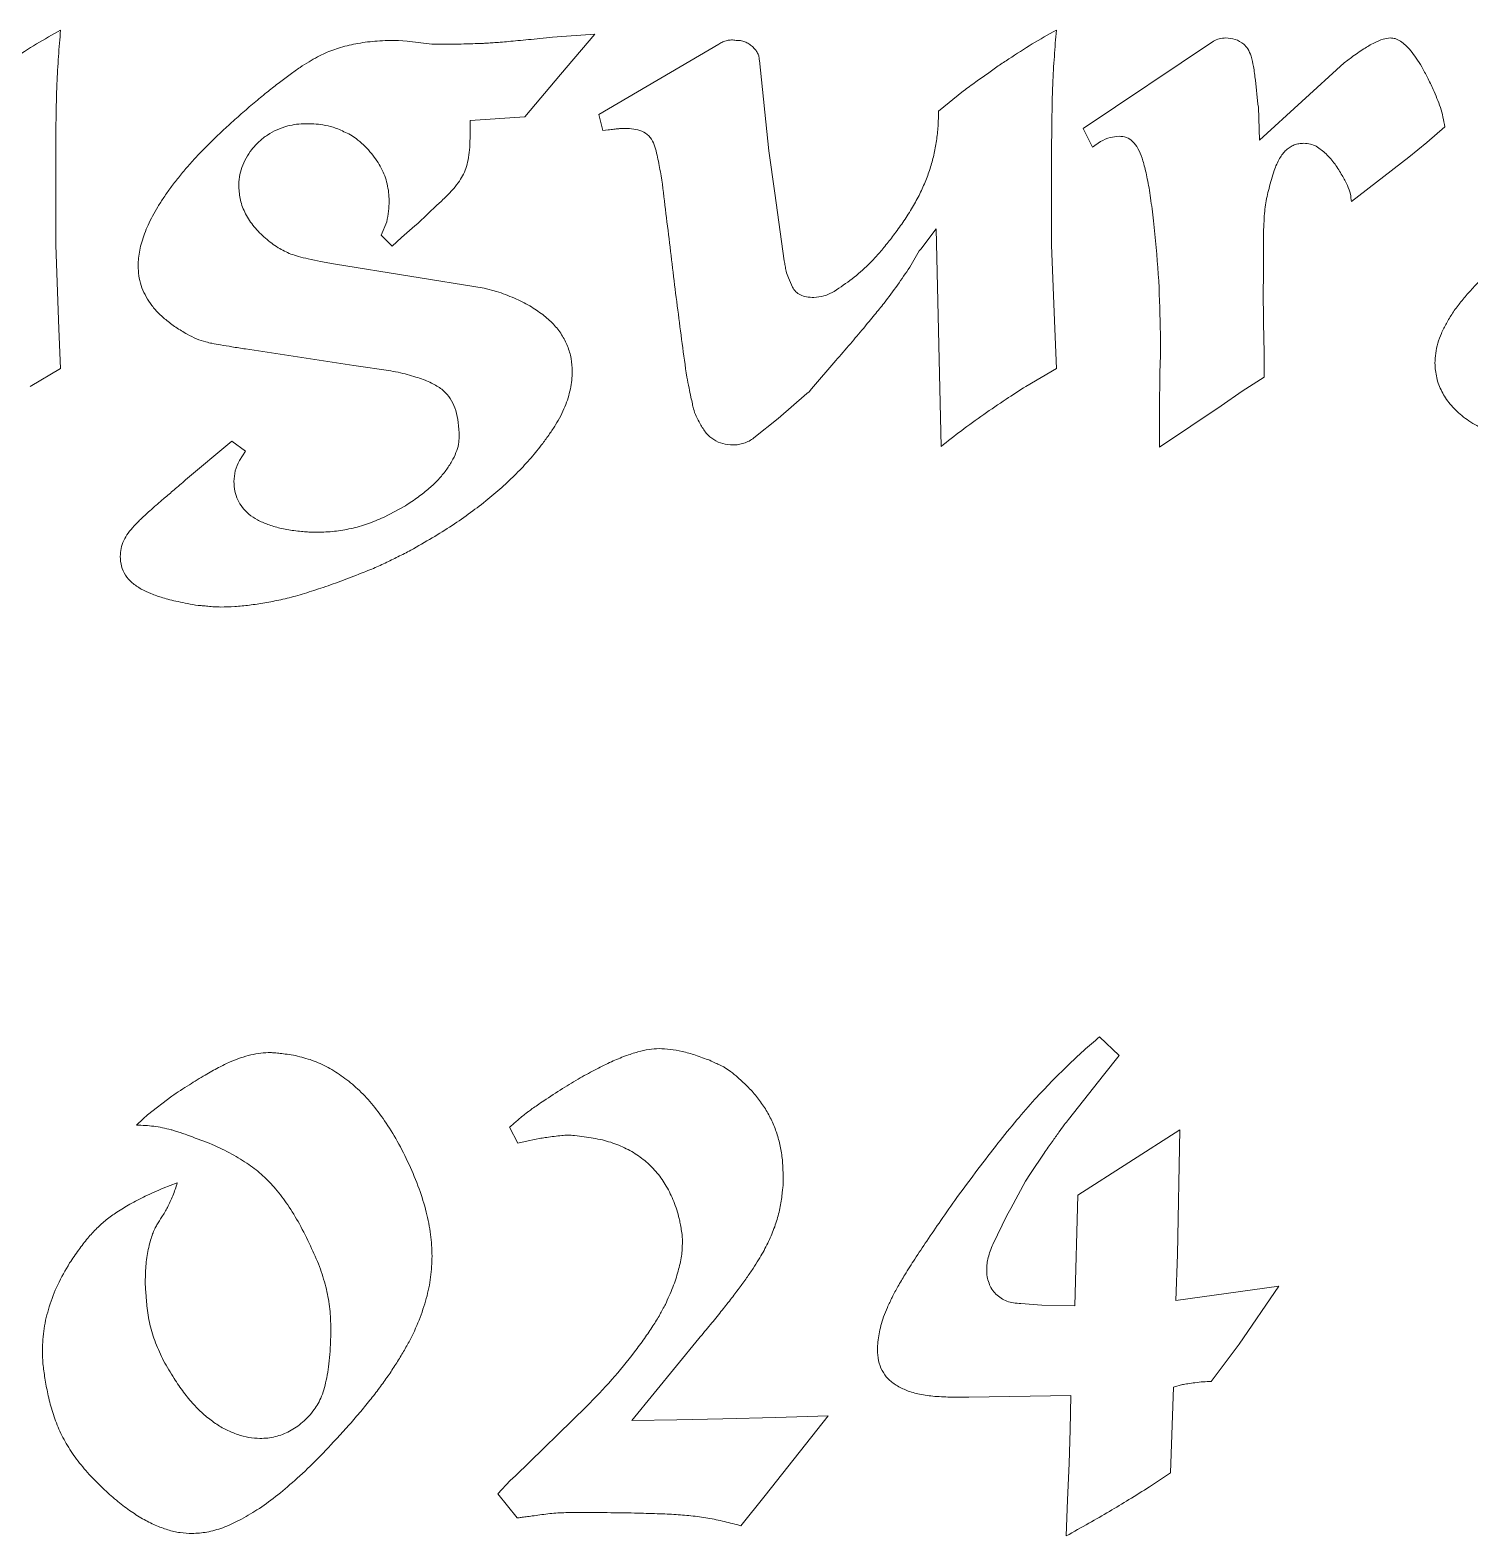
# Model space of a CAD drawing. Header units: millimetres. Extents: x -30 to 30, y -30 to 30.
# Drawn here: x 5.92 to 16.04, y -12.69 to -2.1 of the extents above; entities that cross this region are included whole.
import ezdxf

# ---------------------------------------------------------------- set-up
doc = ezdxf.new("R2010")
doc.units = ezdxf.units.MM

msp = doc.modelspace()

# ---------------------------------------------------------------- linework, layer by layer
at = {"color": 7, "linetype": 'Continuous', "lineweight": 15}
for p, q in [((8.509, -2.173), (8.569, -2.178)), ((8.569, -2.178), (8.744, -2.2)), ((8.744, -2.2), (8.827, -2.2)), ((9.593, -2.151), (9.89, -2.129)), ((9.89, -2.129), (9.649, -2.414)), ((9.918, -2.694), (10.762, -2.2)), ((13.325, -2.792), (14.24, -2.178)), ((11.047, -2.315), (11.113, -2.951)), ((15.161, -2.332), (15.211, -2.293)), ((9.649, -2.414), (9.397, -2.71)), ((14.564, -2.874), (15.161, -2.332)), ((12.308, -2.671), (12.483, -2.529)), ((14.536, -2.452), (14.553, -2.622)), ((14.553, -2.622), (14.558, -2.644)), ((14.558, -2.644), (14.564, -2.874)), ((9.397, -2.71), (9.013, -2.737)), ((9.013, -2.737), (9.013, -2.841)), ((9.946, -2.808), (9.918, -2.694)), ((9.984, -2.803), (9.946, -2.808)), ((13.391, -2.923), (13.325, -2.792)), ((15.868, -2.781), (15.742, -2.891)), ((6.099, -2.935), (6.099, -3.614)), ((11.113, -2.951), (11.156, -3.247)), ((13.102, -2.935), (13.102, -3.614)), ((13.446, -2.885), (13.391, -2.923)), ((15.742, -2.891), (15.616, -2.995)), ((15.616, -2.995), (15.211, -3.307)), ((11.156, -3.247), (11.222, -3.724)), ((8.782, -3.329), (8.646, -3.46)), ((8.388, -3.543), (8.426, -3.45)), ((8.624, -3.477), (8.53, -3.559)), ((8.646, -3.46), (8.624, -3.477)), ((8.465, -3.62), (8.388, -3.543)), ((8.53, -3.559), (8.465, -3.62)), ((12.291, -3.499), (12.182, -3.642)), ((12.325, -5.028), (12.291, -3.499)), ((6.099, -3.614), (6.121, -4.201)), ((12.171, -3.652), (12.105, -3.768)), ((12.182, -3.642), (12.171, -3.652)), ((13.102, -3.614), (13.125, -4.201)), ((8.065, -3.746), (9.111, -3.916)), ((9.111, -3.916), (9.199, -3.938)), ((6.121, -4.201), (6.132, -4.48)), ((13.125, -4.201), (13.136, -4.48)), ((13.868, -4.387), (13.868, -4.283)), ((8.196, -4.458), (7.434, -4.343)), ((11.584, -4.425), (11.414, -4.623)), ((14.597, -4.348), (14.597, -4.54)), ((6.132, -4.48), (5.918, -4.606)), ((8.454, -4.497), (8.196, -4.458)), ((13.136, -4.48), (12.922, -4.606)), ((14.597, -4.54), (14.443, -4.64)), ((11.382, -4.655), (11.179, -4.831)), ((11.398, -4.644), (11.382, -4.655)), ((11.414, -4.623), (11.398, -4.644)), ((14.443, -4.64), (14.295, -4.743)), ((14.295, -4.743), (14.082, -4.886)), ((11.179, -4.831), (11.009, -4.968)), ((14.082, -4.886), (13.862, -5.034)), ((7.012, -5.264), (7.336, -4.99)), ((7.336, -4.99), (7.434, -5.061)), ((7.434, -5.061), (7.391, -5.127)), ((8.404, -5.527), (8.558, -5.445)), ((13.44, -9.179), (13.577, -9.311)), ((13.577, -9.311), (13.467, -9.448)), ((13.467, -9.448), (13.221, -9.761)), ((6.744, -9.728), (6.914, -9.597)), ((6.712, -9.755), (6.744, -9.728)), ((6.667, -9.8), (6.712, -9.755)), ((9.349, -9.926), (9.289, -9.815)), ((13.286, -10.293), (14.005, -9.832)), ((14.005, -9.832), (13.988, -10.709)), ((9.421, -9.909), (9.349, -9.926)), ((9.509, -9.892), (9.421, -9.909)), ((13.051, -9.996), (12.953, -10.139)), ((11.214, -10.144), (11.214, -10.227)), ((12.953, -10.139), (12.919, -10.194)), ((6.854, -10.243), (6.953, -10.205)), ((12.919, -10.194), (12.815, -10.386)), ((13.265, -11.071), (13.286, -10.293)), ((12.788, -10.435), (12.689, -10.638)), ((12.815, -10.386), (12.788, -10.435)), ((13.988, -10.709), (13.977, -11.033)), ((13.977, -11.033), (14.701, -10.933)), ((14.701, -10.933), (14.421, -11.339)), ((12.887, -11.054), (13.034, -11.065)), ((13.034, -11.065), (13.265, -11.071)), ((10.621, -11.301), (10.15, -11.876)), ((14.421, -11.339), (14.323, -11.471)), ((14.323, -11.471), (14.224, -11.603)), ((13.96, -11.641), (13.939, -12.244)), ((14.022, -11.624), (13.96, -11.641)), ((12.52, -11.712), (12.404, -11.712)), ((13.237, -11.701), (12.52, -11.712)), ((13.232, -11.942), (13.237, -11.701)), ((9.333, -12.266), (9.832, -11.778)), ((10.791, -11.865), (11.164, -11.855)), ((11.531, -11.844), (11.087, -12.403)), ((11.164, -11.855), (11.531, -11.844)), ((10.15, -11.876), (10.467, -11.871)), ((10.467, -11.871), (10.791, -11.865)), ((13.226, -12.178), (13.232, -11.942)), ((9.295, -12.298), (9.333, -12.266)), ((13.215, -12.435), (13.226, -12.178)), ((13.939, -12.244), (13.791, -12.343)), ((9.207, -12.392), (9.295, -12.298)), ((9.344, -12.561), (9.207, -12.392)), ((11.087, -12.403), (10.917, -12.616)), ((13.205, -12.688), (13.215, -12.435))]:
    msp.add_line(p, q, dxfattribs=at)
for points, knots in [([(5.797, -2.304), (5.852, -2.268), (5.962, -2.197), (6.075, -2.133), (6.132, -2.101)], [0, 0, 0, 0, 0.501789, 1, 1, 1, 1]), ([(6.132, -2.101), (6.127, -2.163), (6.117, -2.289), (6.107, -2.449), (6.103, -2.584), (6.101, -2.694), (6.099, -2.812), (6.099, -2.893), (6.099, -2.935)], [0, 0, 0, 0, 0.2220992, 0.4543742, 0.5770326, 0.7091667, 0.8498364, 1, 1, 1, 1]), ([(12.801, -2.304), (12.856, -2.268), (12.965, -2.197), (13.079, -2.133), (13.136, -2.101)], [0, 0, 0, 0, 0.501789, 1, 1, 1, 1]), ([(13.136, -2.101), (13.131, -2.163), (13.121, -2.289), (13.111, -2.449), (13.107, -2.584), (13.105, -2.694), (13.103, -2.812), (13.103, -2.893), (13.102, -2.935)], [0, 0, 0, 0, 0.2220992, 0.4543742, 0.5770326, 0.7091667, 0.8498364, 1, 1, 1, 1]), ([(6.678, -3.757), (6.678, -3.739), (6.68, -3.703), (6.688, -3.648), (6.703, -3.591), (6.722, -3.531), (6.748, -3.47), (6.779, -3.407), (6.817, -3.342), (6.859, -3.275), (6.907, -3.207), (6.962, -3.137), (7.022, -3.064), (7.088, -2.991), (7.162, -2.916), (7.24, -2.838), (7.325, -2.76), (7.414, -2.68), (7.503, -2.604), (7.589, -2.533), (7.67, -2.47), (7.745, -2.414), (7.814, -2.364), (7.878, -2.324), (7.937, -2.29), (8.01, -2.254), (8.104, -2.22), (8.227, -2.192), (8.364, -2.175), (8.459, -2.174), (8.509, -2.173)], [0, 0, 0, 0, 0.020628, 0.042055, 0.064863, 0.08916, 0.114786, 0.141862, 0.170909, 0.201434, 0.234088, 0.268267, 0.304704, 0.343218, 0.383861, 0.426672, 0.471472, 0.518484, 0.564919, 0.607928, 0.647767, 0.684216, 0.716871, 0.746288, 0.772857, 0.79581, 0.84063, 0.889235, 0.942182, 1, 1, 1, 1]), ([(8.827, -2.2), (8.874, -2.2), (8.964, -2.199), (9.066, -2.196), (9.135, -2.193), (9.177, -2.19), (9.228, -2.186), (9.286, -2.181), (9.352, -2.175), (9.425, -2.168), (9.507, -2.16), (9.564, -2.154), (9.593, -2.151)], [0, 0, 0, 0, 0.183599, 0.351795, 0.397223, 0.453071, 0.518253, 0.594826, 0.680828, 0.777196, 0.882902, 1, 1, 1, 1]), ([(10.762, -2.2), (10.771, -2.194), (10.789, -2.182), (10.82, -2.174), (10.851, -2.169), (10.872, -2.171), (10.883, -2.173)], [0, 0, 0, 0, 0.254939, 0.503839, 0.743231, 1, 1, 1, 1]), ([(10.883, -2.173), (10.894, -2.173), (10.915, -2.173), (10.945, -2.183), (10.974, -2.196), (10.998, -2.216), (11.019, -2.238), (11.036, -2.262), (11.045, -2.288), (11.046, -2.306), (11.047, -2.315)], [0, 0, 0, 0, 0.132728, 0.263628, 0.392377, 0.526745, 0.655452, 0.774756, 0.886722, 1, 1, 1, 1]), ([(14.24, -2.178), (14.254, -2.172), (14.282, -2.158), (14.313, -2.157), (14.328, -2.156)], [0, 0, 0, 0, 0.485569, 1, 1, 1, 1]), ([(14.328, -2.156), (14.35, -2.158), (14.395, -2.163), (14.449, -2.192), (14.488, -2.235), (14.508, -2.29), (14.525, -2.364), (14.532, -2.421), (14.536, -2.452)], [0, 0, 0, 0, 0.160627, 0.333737, 0.437598, 0.580259, 0.765104, 1, 1, 1, 1]), ([(15.211, -2.293), (15.24, -2.272), (15.292, -2.235), (15.366, -2.192), (15.429, -2.163), (15.468, -2.158), (15.485, -2.156)], [0, 0, 0, 0, 0.342499, 0.620201, 0.836173, 1, 1, 1, 1]), ([(15.485, -2.156), (15.496, -2.157), (15.522, -2.159), (15.558, -2.179), (15.595, -2.207), (15.632, -2.248), (15.669, -2.3), (15.708, -2.362), (15.748, -2.436), (15.773, -2.49), (15.786, -2.518)], [0, 0, 0, 0, 0.072081, 0.153119, 0.246632, 0.357653, 0.488379, 0.637405, 0.808232, 1, 1, 1, 1]), ([(12.483, -2.529), (12.512, -2.507), (12.567, -2.466), (12.649, -2.409), (12.726, -2.354), (12.776, -2.32), (12.801, -2.304)], [0, 0, 0, 0, 0.2737982, 0.5309801, 0.7723032, 1, 1, 1, 1]), ([(15.786, -2.518), (15.804, -2.56), (15.842, -2.644), (15.86, -2.735), (15.868, -2.781)], [0, 0, 0, 0, 0.492539, 1, 1, 1, 1]), ([(11.574, -3.938), (11.616, -3.909), (11.701, -3.852), (11.799, -3.767), (11.874, -3.689), (11.932, -3.619), (11.994, -3.541), (12.057, -3.453), (12.117, -3.36), (12.171, -3.266), (12.213, -3.171), (12.249, -3.076), (12.275, -2.979), (12.294, -2.879), (12.305, -2.776), (12.307, -2.706), (12.308, -2.671)], [0, 0, 0, 0, 0.1012063, 0.2011688, 0.2545348, 0.3139695, 0.3795556, 0.4519048, 0.5256626, 0.5971818, 0.6651842, 0.7312065, 0.7964718, 0.8632182, 0.930741, 1, 1, 1, 1]), ([(7.73, -2.775), (7.704, -2.783), (7.655, -2.799), (7.587, -2.837), (7.527, -2.883), (7.476, -2.939), (7.436, -3), (7.406, -3.065), (7.388, -3.133), (7.386, -3.18), (7.385, -3.203)], [0, 0, 0, 0, 0.135501, 0.264112, 0.391434, 0.518805, 0.643955, 0.763542, 0.881451, 1, 1, 1, 1]), ([(7.856, -2.759), (7.835, -2.76), (7.792, -2.761), (7.75, -2.771), (7.73, -2.775)], [0, 0, 0, 0, 0.505371, 1, 1, 1, 1]), ([(8.136, -2.82), (8.108, -2.807), (8.056, -2.783), (7.981, -2.767), (7.916, -2.76), (7.875, -2.76), (7.856, -2.759)], [0, 0, 0, 0, 0.323325, 0.582061, 0.799772, 1, 1, 1, 1]), ([(8.223, -2.874), (8.21, -2.864), (8.183, -2.842), (8.152, -2.827), (8.136, -2.82)], [0, 0, 0, 0, 0.488299, 1, 1, 1, 1]), ([(9.013, -2.841), (9.012, -2.869), (9.011, -2.921), (9.003, -2.994), (8.989, -3.058), (8.968, -3.114), (8.936, -3.165), (8.896, -3.219), (8.843, -3.274), (8.803, -3.31), (8.782, -3.329)], [0, 0, 0, 0, 0.147812, 0.278151, 0.392129, 0.493226, 0.594792, 0.712394, 0.847731, 1, 1, 1, 1]), ([(10.104, -2.792), (10.098, -2.792), (10.082, -2.793), (10.055, -2.794), (10.022, -2.799), (9.997, -2.801), (9.984, -2.803)], [0, 0, 0, 0, 0.163827, 0.3803024, 0.6637568, 1, 1, 1, 1]), ([(10.537, -4.54), (10.514, -4.384), (10.494, -4.226), (10.453, -3.912), (10.434, -3.755), (10.406, -3.519), (10.396, -3.44), (10.377, -3.283), (10.369, -3.204), (10.349, -3.087), (10.342, -3.048), (10.326, -2.97), (10.317, -2.931), (10.286, -2.858), (10.257, -2.828), (10.184, -2.796), (10.144, -2.794), (10.104, -2.792)], [0, 0, 0, 0, 0.25, 0.25, 0.5, 0.5, 0.625, 0.625, 0.75, 0.75, 0.8125, 0.8125, 0.875, 0.875, 0.9375, 0.9375, 1, 1, 1, 1]), ([(13.577, -2.847), (13.556, -2.849), (13.51, -2.853), (13.468, -2.874), (13.446, -2.885)], [0, 0, 0, 0, 0.458054, 1, 1, 1, 1]), ([(13.868, -4.283), (13.866, -4.159), (13.862, -3.909), (13.839, -3.63), (13.82, -3.445), (13.81, -3.361), (13.798, -3.283), (13.789, -3.213), (13.776, -3.149), (13.765, -3.093), (13.752, -3.044), (13.736, -2.991), (13.713, -2.936), (13.677, -2.884), (13.63, -2.852), (13.595, -2.848), (13.577, -2.847)], [0, 0, 0, 0, 0.2420331, 0.4893931, 0.5498136, 0.605658, 0.6564346, 0.7030349, 0.7452053, 0.7828024, 0.8154757, 0.844159, 0.892189, 0.931772, 0.9662637, 1, 1, 1, 1]), ([(8.443, -3.302), (8.442, -3.282), (8.441, -3.242), (8.43, -3.182), (8.413, -3.126), (8.389, -3.071), (8.358, -3.018), (8.319, -2.968), (8.275, -2.918), (8.241, -2.889), (8.223, -2.874)], [0, 0, 0, 0, 0.121296, 0.241044, 0.361035, 0.479492, 0.601675, 0.729179, 0.861156, 1, 1, 1, 1]), ([(14.876, -2.897), (14.865, -2.897), (14.842, -2.899), (14.809, -2.907), (14.78, -2.923), (14.751, -2.944), (14.727, -2.971), (14.705, -3.005), (14.684, -3.044), (14.673, -3.073), (14.668, -3.088)], [0, 0, 0, 0, 0.112769, 0.223618, 0.332229, 0.446082, 0.566229, 0.69804, 0.842889, 1, 1, 1, 1]), ([(14.964, -2.918), (14.951, -2.912), (14.923, -2.899), (14.892, -2.897), (14.876, -2.897)], [0, 0, 0, 0, 0.48393, 1, 1, 1, 1]), ([(15.096, -3.044), (15.076, -3.019), (15.038, -2.971), (14.988, -2.935), (14.964, -2.918)], [0, 0, 0, 0, 0.524977, 1, 1, 1, 1]), ([(15.211, -3.307), (15.209, -3.289), (15.206, -3.25), (15.182, -3.188), (15.145, -3.118), (15.113, -3.07), (15.096, -3.044)], [0, 0, 0, 0, 0.184309, 0.409347, 0.68007, 1, 1, 1, 1]), ([(14.668, -3.088), (14.655, -3.129), (14.631, -3.209), (14.609, -3.311), (14.599, -3.394), (14.595, -3.468), (14.592, -3.553), (14.592, -3.615), (14.592, -3.647)], [0, 0, 0, 0, 0.231055, 0.439119, 0.547337, 0.676035, 0.826899, 1, 1, 1, 1]), ([(7.385, -3.203), (7.388, -3.235), (7.393, -3.3), (7.432, -3.396), (7.492, -3.487), (7.571, -3.566), (7.658, -3.631), (7.738, -3.672), (7.81, -3.694), (7.879, -3.711), (7.966, -3.728), (8.03, -3.74), (8.065, -3.746)], [0, 0, 0, 0, 0.0993225, 0.2065145, 0.3210303, 0.4413525, 0.5582968, 0.6627407, 0.7205096, 0.796168, 0.8889164, 1, 1, 1, 1]), ([(8.426, -3.45), (8.431, -3.425), (8.441, -3.376), (8.442, -3.326), (8.443, -3.302)], [0, 0, 0, 0, 0.511148, 1, 1, 1, 1]), ([(15.799, -4.442), (15.8, -4.419), (15.802, -4.372), (15.818, -4.302), (15.843, -4.231), (15.879, -4.161), (15.922, -4.089), (15.975, -4.019), (16.034, -3.947), (16.101, -3.876), (16.176, -3.806), (16.259, -3.739), (16.349, -3.674), (16.447, -3.612), (16.553, -3.554), (16.67, -3.503), (16.795, -3.456), (16.883, -3.43), (16.929, -3.417)], [0, 0, 0, 0, 0.042843, 0.087073, 0.13291, 0.181686, 0.233504, 0.288335, 0.345577, 0.406395, 0.470014, 0.536002, 0.604307, 0.675861, 0.750828, 0.829343, 0.912662, 1, 1, 1, 1]), ([(14.592, -3.647), (14.592, -3.709), (14.592, -3.829), (14.591, -4.007), (14.593, -4.18), (14.596, -4.293), (14.597, -4.348)], [0, 0, 0, 0, 0.261292, 0.515797, 0.761264, 1, 1, 1, 1]), ([(7.023, -4.239), (6.996, -4.223), (6.943, -4.193), (6.873, -4.139), (6.812, -4.084), (6.763, -4.024), (6.725, -3.962), (6.697, -3.897), (6.681, -3.828), (6.679, -3.781), (6.678, -3.757)], [0, 0, 0, 0, 0.151631, 0.293145, 0.423468, 0.545293, 0.661636, 0.774401, 0.885326, 1, 1, 1, 1]), ([(11.222, -3.724), (11.224, -3.735), (11.229, -3.759), (11.235, -3.8), (11.254, -3.849), (11.274, -3.899), (11.301, -3.942), (11.336, -3.966), (11.381, -3.979), (11.413, -3.98), (11.431, -3.981)], [0, 0, 0, 0, 0.095609, 0.197916, 0.331101, 0.522558, 0.629922, 0.737286, 0.858318, 1, 1, 1, 1]), ([(12.105, -3.768), (12.076, -3.81), (12.019, -3.896), (11.956, -3.978), (11.924, -4.02)], [0, 0, 0, 0, 0.4925575, 1, 1, 1, 1]), ([(9.199, -3.938), (9.241, -3.953), (9.321, -3.982), (9.43, -4.037), (9.522, -4.098), (9.599, -4.165), (9.658, -4.24), (9.7, -4.322), (9.727, -4.41), (9.729, -4.471), (9.731, -4.502)], [0, 0, 0, 0, 0.160464, 0.305751, 0.437601, 0.559045, 0.671679, 0.779904, 0.88813, 1, 1, 1, 1]), ([(11.431, -3.981), (11.454, -3.979), (11.505, -3.974), (11.549, -3.95), (11.574, -3.938)], [0, 0, 0, 0, 0.464382, 1, 1, 1, 1]), ([(11.924, -4.02), (11.902, -4.048), (11.854, -4.107), (11.775, -4.203), (11.684, -4.31), (11.619, -4.386), (11.584, -4.425)], [0, 0, 0, 0, 0.20035, 0.433492, 0.70041, 1, 1, 1, 1]), ([(7.434, -4.343), (7.402, -4.338), (7.343, -4.329), (7.264, -4.315), (7.203, -4.305), (7.146, -4.292), (7.087, -4.273), (7.045, -4.251), (7.023, -4.239)], [0, 0, 0, 0, 0.231473, 0.418292, 0.563847, 0.664913, 0.827827, 1, 1, 1, 1]), ([(13.862, -5.034), (13.862, -4.98), (13.862, -4.874), (13.862, -4.713), (13.863, -4.55), (13.866, -4.442), (13.868, -4.387)], [0, 0, 0, 0, 0.246604, 0.495663, 0.747187, 1, 1, 1, 1]), ([(16.534, -5.007), (16.505, -5.003), (16.449, -4.996), (16.367, -4.981), (16.291, -4.962), (16.22, -4.94), (16.154, -4.914), (16.094, -4.883), (16.038, -4.85), (15.988, -4.813), (15.944, -4.773), (15.906, -4.731), (15.872, -4.688), (15.847, -4.642), (15.824, -4.595), (15.811, -4.545), (15.801, -4.494), (15.8, -4.46), (15.799, -4.442)], [0, 0, 0, 0, 0.085818, 0.166743, 0.243924, 0.316695, 0.386361, 0.452635, 0.516307, 0.577612, 0.636167, 0.691938, 0.745444, 0.796816, 0.847423, 0.897778, 0.948428, 1, 1, 1, 1]), ([(8.936, -4.957), (8.935, -4.924), (8.932, -4.863), (8.916, -4.778), (8.885, -4.707), (8.849, -4.657), (8.812, -4.625), (8.779, -4.603), (8.74, -4.581), (8.694, -4.561), (8.643, -4.544), (8.585, -4.526), (8.522, -4.51), (8.477, -4.501), (8.454, -4.497)], [0, 0, 0, 0, 0.1293576, 0.2438994, 0.3443459, 0.4380881, 0.4860628, 0.5400641, 0.5992574, 0.6651111, 0.7380618, 0.8177172, 0.9049651, 1, 1, 1, 1]), ([(9.731, -4.502), (9.73, -4.522), (9.729, -4.563), (9.719, -4.625), (9.702, -4.687), (9.68, -4.75), (9.65, -4.814), (9.614, -4.878), (9.571, -4.942), (9.539, -4.985), (9.523, -5.007)], [0, 0, 0, 0, 0.1086018, 0.221217, 0.3364861, 0.4560901, 0.5818683, 0.7140946, 0.8530125, 1, 1, 1, 1]), ([(10.631, -4.869), (10.621, -4.852), (10.601, -4.818), (10.585, -4.77), (10.575, -4.724), (10.565, -4.676), (10.551, -4.613), (10.542, -4.566), (10.537, -4.54)], [0, 0, 0, 0, 0.177302, 0.34054, 0.440029, 0.583753, 0.769966, 1, 1, 1, 1]), ([(12.922, -4.606), (12.875, -4.636), (12.775, -4.7), (12.624, -4.804), (12.47, -4.914), (12.372, -4.991), (12.325, -5.028)], [0, 0, 0, 0, 0.227335, 0.487139, 0.751925, 1, 1, 1, 1]), ([(10.861, -5.018), (10.837, -5.016), (10.79, -5.013), (10.724, -4.983), (10.669, -4.935), (10.644, -4.892), (10.631, -4.869)], [0, 0, 0, 0, 0.249576, 0.487084, 0.728598, 1, 1, 1, 1]), ([(8.558, -5.445), (8.588, -5.425), (8.646, -5.387), (8.724, -5.325), (8.79, -5.263), (8.842, -5.199), (8.884, -5.136), (8.914, -5.074), (8.933, -5.015), (8.935, -4.976), (8.936, -4.957)], [0, 0, 0, 0, 0.169033, 0.323865, 0.464619, 0.592823, 0.710771, 0.816374, 0.911807, 1, 1, 1, 1]), ([(11.009, -4.968), (10.998, -4.976), (10.976, -4.991), (10.939, -5.006), (10.901, -5.016), (10.874, -5.017), (10.861, -5.018)], [0, 0, 0, 0, 0.25555, 0.498819, 0.745228, 1, 1, 1, 1]), ([(9.523, -5.007), (9.496, -5.041), (9.442, -5.111), (9.349, -5.209), (9.248, -5.307), (9.137, -5.402), (9.015, -5.495), (8.885, -5.586), (8.744, -5.673), (8.646, -5.729), (8.596, -5.758)], [0, 0, 0, 0, 0.108413, 0.220941, 0.337605, 0.459278, 0.586373, 0.718168, 0.856031, 1, 1, 1, 1]), ([(7.391, -5.127), (7.379, -5.151), (7.357, -5.197), (7.353, -5.249), (7.352, -5.275)], [0, 0, 0, 0, 0.506391, 1, 1, 1, 1]), ([(6.651, -5.587), (6.657, -5.58), (6.671, -5.565), (6.695, -5.539), (6.726, -5.512), (6.763, -5.478), (6.808, -5.438), (6.865, -5.389), (6.935, -5.33), (6.985, -5.287), (7.012, -5.264)], [0, 0, 0, 0, 0.057854, 0.1307, 0.21517, 0.314706, 0.437454, 0.592809, 0.779554, 1, 1, 1, 1]), ([(7.352, -5.275), (7.353, -5.298), (7.355, -5.342), (7.376, -5.404), (7.41, -5.459), (7.457, -5.507), (7.518, -5.547), (7.592, -5.579), (7.678, -5.605), (7.741, -5.615), (7.774, -5.62)], [0, 0, 0, 0, 0.113658, 0.218939, 0.324114, 0.432986, 0.551601, 0.684143, 0.832749, 1, 1, 1, 1]), ([(6.552, -5.801), (6.553, -5.782), (6.555, -5.744), (6.575, -5.688), (6.607, -5.635), (6.635, -5.604), (6.651, -5.587)], [0, 0, 0, 0, 0.234084, 0.472372, 0.723532, 1, 1, 1, 1]), ([(7.938, -5.632), (7.979, -5.63), (8.058, -5.628), (8.176, -5.607), (8.292, -5.575), (8.367, -5.543), (8.404, -5.527)], [0, 0, 0, 0, 0.2493976, 0.4969559, 0.7454848, 1, 1, 1, 1]), ([(7.774, -5.62), (7.792, -5.622), (7.823, -5.625), (7.868, -5.63), (7.905, -5.631), (7.928, -5.631), (7.938, -5.632)], [0, 0, 0, 0, 0.314497, 0.580577, 0.812039, 1, 1, 1, 1]), ([(6.7, -6.031), (6.677, -6.017), (6.635, -5.991), (6.587, -5.935), (6.557, -5.871), (6.553, -5.825), (6.552, -5.801)], [0, 0, 0, 0, 0.27527, 0.519536, 0.75519, 1, 1, 1, 1]), ([(8.596, -5.758), (8.566, -5.773), (8.506, -5.804), (8.414, -5.849), (8.317, -5.893), (8.249, -5.919), (8.213, -5.933)], [0, 0, 0, 0, 0.243172, 0.479614, 0.7247, 1, 1, 1, 1]), ([(7.1, -6.146), (7.074, -6.142), (7.027, -6.134), (6.961, -6.12), (6.903, -6.107), (6.839, -6.089), (6.771, -6.066), (6.722, -6.042), (6.7, -6.031)], [0, 0, 0, 0, 0.18324, 0.3441022, 0.4882646, 0.6103279, 0.8199152, 1, 1, 1, 1]), ([(8.213, -5.933), (8.164, -5.952), (8.07, -5.989), (7.932, -6.035), (7.804, -6.076), (7.684, -6.106), (7.57, -6.128), (7.462, -6.145), (7.359, -6.155), (7.292, -6.157), (7.259, -6.157)], [0, 0, 0, 0, 0.159398, 0.306431, 0.442811, 0.568063, 0.684488, 0.795184, 0.900202, 1, 1, 1, 1]), ([(7.259, -6.157), (7.244, -6.157), (7.214, -6.156), (7.17, -6.152), (7.132, -6.148), (7.109, -6.147), (7.1, -6.146)], [0, 0, 0, 0, 0.278023, 0.566859, 0.82111, 1, 1, 1, 1]), ([(12.985, -9.618), (13.023, -9.577), (13.098, -9.497), (13.212, -9.383), (13.325, -9.277), (13.402, -9.212), (13.44, -9.179)], [0, 0, 0, 0, 0.265191, 0.519626, 0.764468, 1, 1, 1, 1]), ([(6.914, -9.597), (6.955, -9.569), (7.033, -9.518), (7.142, -9.451), (7.238, -9.397), (7.321, -9.356), (7.397, -9.326), (7.469, -9.305), (7.54, -9.292), (7.587, -9.29), (7.61, -9.29)], [0, 0, 0, 0, 0.192395, 0.359825, 0.501058, 0.617791, 0.72027, 0.817525, 0.91045, 1, 1, 1, 1]), ([(7.61, -9.29), (7.619, -9.29), (7.641, -9.291), (7.68, -9.296), (7.729, -9.302), (7.765, -9.308), (7.785, -9.311)], [0, 0, 0, 0, 0.157367, 0.374, 0.654618, 1, 1, 1, 1]), ([(7.785, -9.311), (7.824, -9.321), (7.903, -9.341), (8.016, -9.392), (8.122, -9.461), (8.226, -9.545), (8.324, -9.648), (8.416, -9.772), (8.505, -9.916), (8.585, -10.076), (8.655, -10.242), (8.706, -10.407), (8.738, -10.565), (8.743, -10.67), (8.745, -10.72)], [0, 0, 0, 0, 0.066339, 0.1337755, 0.2030682, 0.2756996, 0.3532164, 0.4380177, 0.5303613, 0.6317152, 0.7333247, 0.8279365, 0.9164035, 1, 1, 1, 1]), ([(9.531, -9.629), (9.575, -9.6), (9.659, -9.544), (9.783, -9.469), (9.898, -9.407), (10.003, -9.354), (10.1, -9.314), (10.189, -9.285), (10.268, -9.265), (10.318, -9.263), (10.342, -9.262)], [0, 0, 0, 0, 0.1756655, 0.3360987, 0.4815506, 0.6119481, 0.7292387, 0.8320283, 0.921361, 1, 1, 1, 1]), ([(10.342, -9.262), (10.368, -9.263), (10.423, -9.265), (10.508, -9.282), (10.601, -9.307), (10.665, -9.332), (10.698, -9.344)], [0, 0, 0, 0, 0.2118728, 0.4467698, 0.7085201, 1, 1, 1, 1]), ([(10.698, -9.344), (10.712, -9.351), (10.736, -9.361), (10.767, -9.377), (10.788, -9.386), (10.799, -9.392), (10.802, -9.394)], [0, 0, 0, 0, 0.3950705, 0.6943298, 0.8981488, 1, 1, 1, 1]), ([(10.802, -9.394), (10.817, -9.403), (10.85, -9.424), (10.879, -9.45), (10.896, -9.465)], [0, 0, 0, 0, 0.4366319, 1, 1, 1, 1]), ([(10.896, -9.465), (10.921, -9.488), (10.971, -9.532), (11.035, -9.607), (11.091, -9.685), (11.136, -9.768), (11.171, -9.856), (11.195, -9.948), (11.211, -10.045), (11.213, -10.111), (11.214, -10.144)], [0, 0, 0, 0, 0.131576, 0.257599, 0.380071, 0.502155, 0.623216, 0.744923, 0.870081, 1, 1, 1, 1]), ([(9.405, -9.717), (9.411, -9.713), (9.426, -9.701), (9.452, -9.682), (9.489, -9.657), (9.516, -9.639), (9.531, -9.629)], [0, 0, 0, 0, 0.147462, 0.365051, 0.646792, 1, 1, 1, 1]), ([(12.437, -10.309), (12.486, -10.242), (12.58, -10.114), (12.721, -9.932), (12.853, -9.767), (12.942, -9.666), (12.985, -9.618)], [0, 0, 0, 0, 0.280873, 0.541089, 0.780776, 1, 1, 1, 1]), ([(9.289, -9.815), (9.308, -9.799), (9.346, -9.766), (9.385, -9.733), (9.405, -9.717)], [0, 0, 0, 0, 0.496021, 1, 1, 1, 1]), ([(6.909, -9.832), (6.869, -9.822), (6.789, -9.804), (6.708, -9.801), (6.667, -9.8)], [0, 0, 0, 0, 0.506128, 1, 1, 1, 1]), ([(7.04, -9.876), (7.026, -9.871), (7.001, -9.861), (6.966, -9.849), (6.936, -9.84), (6.917, -9.834), (6.909, -9.832)], [0, 0, 0, 0, 0.318214, 0.585411, 0.81446, 1, 1, 1, 1]), ([(13.221, -9.761), (13.211, -9.773), (13.188, -9.802), (13.151, -9.855), (13.103, -9.92), (13.069, -9.969), (13.051, -9.996)], [0, 0, 0, 0, 0.163369, 0.382443, 0.664376, 1, 1, 1, 1]), ([(7.89, -10.649), (7.865, -10.597), (7.817, -10.498), (7.734, -10.364), (7.65, -10.249), (7.558, -10.153), (7.454, -10.072), (7.333, -9.999), (7.194, -9.931), (7.093, -9.895), (7.04, -9.876)], [0, 0, 0, 0, 0.145737, 0.277059, 0.396479, 0.503933, 0.61113, 0.728395, 0.858044, 1, 1, 1, 1]), ([(9.701, -9.87), (9.686, -9.871), (9.654, -9.872), (9.604, -9.879), (9.555, -9.885), (9.523, -9.89), (9.509, -9.892)], [0, 0, 0, 0, 0.225969, 0.502785, 0.776051, 1, 1, 1, 1]), ([(9.815, -9.881), (9.793, -9.878), (9.755, -9.872), (9.716, -9.871), (9.701, -9.87)], [0, 0, 0, 0, 0.587917, 1, 1, 1, 1]), ([(10.484, -10.457), (10.472, -10.416), (10.449, -10.337), (10.396, -10.23), (10.332, -10.135), (10.253, -10.056), (10.162, -9.99), (10.058, -9.938), (9.941, -9.9), (9.858, -9.888), (9.815, -9.881)], [0, 0, 0, 0, 0.13391, 0.25991, 0.37923, 0.496034, 0.613102, 0.734223, 0.86283, 1, 1, 1, 1]), ([(6.196, -10.769), (6.217, -10.738), (6.257, -10.678), (6.321, -10.596), (6.385, -10.525), (6.454, -10.464), (6.532, -10.408), (6.624, -10.352), (6.732, -10.297), (6.812, -10.261), (6.854, -10.243)], [0, 0, 0, 0, 0.1308862, 0.2518903, 0.3630197, 0.4657058, 0.5728423, 0.6971659, 0.8396592, 1, 1, 1, 1]), ([(6.953, -10.205), (6.943, -10.236), (6.925, -10.295), (6.886, -10.375), (6.848, -10.442), (6.815, -10.491), (6.793, -10.531), (6.778, -10.567), (6.765, -10.611), (6.746, -10.68), (6.731, -10.778), (6.729, -10.859), (6.728, -10.901)], [0, 0, 0, 0, 0.130651, 0.250999, 0.355741, 0.444009, 0.487974, 0.540122, 0.60158, 0.673306, 0.83004, 1, 1, 1, 1]), ([(11.214, -10.227), (11.212, -10.238), (11.21, -10.256), (11.208, -10.274), (11.208, -10.282)], [0, 0, 0, 0, 0.595369, 1, 1, 1, 1]), ([(11.208, -10.282), (11.203, -10.316), (11.194, -10.386), (11.165, -10.49), (11.125, -10.593), (11.082, -10.678), (11.04, -10.749), (11.002, -10.81), (10.956, -10.876), (10.903, -10.949), (10.843, -11.028), (10.775, -11.113), (10.701, -11.205), (10.648, -11.268), (10.621, -11.301)], [0, 0, 0, 0, 0.088123, 0.1769043, 0.2694186, 0.3644732, 0.4168746, 0.47658, 0.544382, 0.619977, 0.703404, 0.7937591, 0.8929296, 1, 1, 1, 1]), ([(12.07, -10.852), (12.093, -10.815), (12.144, -10.735), (12.228, -10.608), (12.328, -10.464), (12.399, -10.362), (12.437, -10.309)], [0, 0, 0, 0, 0.199603, 0.431708, 0.69872, 1, 1, 1, 1]), ([(10.506, -10.621), (10.506, -10.607), (10.505, -10.578), (10.498, -10.535), (10.491, -10.494), (10.486, -10.468), (10.484, -10.457)], [0, 0, 0, 0, 0.249072, 0.529048, 0.79555, 1, 1, 1, 1]), ([(8.033, -11.213), (8.031, -11.167), (8.028, -11.074), (7.999, -10.934), (7.955, -10.79), (7.912, -10.697), (7.89, -10.649)], [0, 0, 0, 0, 0.235472, 0.476244, 0.729555, 1, 1, 1, 1]), ([(10.386, -11.06), (10.404, -11.02), (10.44, -10.944), (10.476, -10.83), (10.502, -10.724), (10.505, -10.654), (10.506, -10.621)], [0, 0, 0, 0, 0.285734, 0.546093, 0.783233, 1, 1, 1, 1]), ([(12.689, -10.638), (12.683, -10.653), (12.67, -10.684), (12.657, -10.729), (12.647, -10.772), (12.646, -10.8), (12.646, -10.813)], [0, 0, 0, 0, 0.28182, 0.541221, 0.781555, 1, 1, 1, 1]), ([(6.004, -11.383), (6.007, -11.332), (6.011, -11.228), (6.051, -11.073), (6.109, -10.917), (6.167, -10.82), (6.196, -10.769)], [0, 0, 0, 0, 0.236953, 0.478567, 0.731855, 1, 1, 1, 1]), ([(8.745, -10.72), (8.743, -10.77), (8.739, -10.87), (8.707, -11.021), (8.655, -11.174), (8.597, -11.3), (8.539, -11.402), (8.49, -11.482), (8.435, -11.565), (8.374, -11.649), (8.307, -11.736), (8.233, -11.825), (8.155, -11.916), (8.099, -11.977), (8.071, -12.008)], [0, 0, 0, 0, 0.099926, 0.202693, 0.310075, 0.423371, 0.483277, 0.546453, 0.612985, 0.682826, 0.756931, 0.834196, 0.915087, 1, 1, 1, 1]), ([(6.728, -10.901), (6.728, -10.916), (6.729, -10.947), (6.733, -10.993), (6.737, -11.034), (6.738, -11.06), (6.739, -11.071)], [0, 0, 0, 0, 0.265879, 0.551195, 0.808644, 1, 1, 1, 1]), ([(11.878, -11.378), (11.878, -11.36), (11.879, -11.323), (11.889, -11.267), (11.902, -11.208), (11.921, -11.145), (11.948, -11.079), (11.982, -11.008), (12.022, -10.931), (12.054, -10.879), (12.07, -10.852)], [0, 0, 0, 0, 0.0938838, 0.1944587, 0.3007458, 0.4149857, 0.5400196, 0.6790492, 0.8312211, 1, 1, 1, 1]), ([(12.646, -10.813), (12.646, -10.831), (12.647, -10.864), (12.661, -10.911), (12.68, -10.953), (12.71, -10.989), (12.746, -11.018), (12.788, -11.039), (12.835, -11.052), (12.869, -11.053), (12.887, -11.054)], [0, 0, 0, 0, 0.136538, 0.260652, 0.379673, 0.498551, 0.617429, 0.737358, 0.863462, 1, 1, 1, 1]), ([(6.739, -11.071), (6.745, -11.115), (6.757, -11.203), (6.799, -11.332), (6.855, -11.46), (6.905, -11.54), (6.931, -11.581)], [0, 0, 0, 0, 0.241322, 0.48579, 0.736878, 1, 1, 1, 1]), ([(9.832, -11.778), (9.892, -11.716), (10.01, -11.593), (10.143, -11.43), (10.237, -11.303), (10.297, -11.215), (10.347, -11.136), (10.373, -11.084), (10.386, -11.06)], [0, 0, 0, 0, 0.285382, 0.561476, 0.691122, 0.807114, 0.910365, 1, 1, 1, 1]), ([(7.917, -11.799), (7.926, -11.785), (7.946, -11.756), (7.97, -11.704), (7.989, -11.643), (8.006, -11.574), (8.017, -11.496), (8.027, -11.41), (8.032, -11.314), (8.033, -11.248), (8.033, -11.213)], [0, 0, 0, 0, 0.083526, 0.177232, 0.280713, 0.397862, 0.527632, 0.671169, 0.828509, 1, 1, 1, 1]), ([(6.333, -12.255), (6.303, -12.22), (6.244, -12.152), (6.171, -12.04), (6.112, -11.925), (6.071, -11.807), (6.042, -11.692), (6.022, -11.582), (6.007, -11.48), (6.005, -11.415), (6.004, -11.383)], [0, 0, 0, 0, 0.144801, 0.283516, 0.418611, 0.550217, 0.676568, 0.793429, 0.900883, 1, 1, 1, 1]), ([(12.404, -11.712), (12.363, -11.711), (12.286, -11.709), (12.178, -11.695), (12.086, -11.669), (12.011, -11.632), (11.95, -11.585), (11.907, -11.525), (11.882, -11.455), (11.879, -11.404), (11.878, -11.378)], [0, 0, 0, 0, 0.174734, 0.328265, 0.461919, 0.579268, 0.684972, 0.784992, 0.887942, 1, 1, 1, 1]), ([(6.931, -11.581), (6.952, -11.614), (6.995, -11.677), (7.066, -11.763), (7.141, -11.836), (7.218, -11.897), (7.297, -11.944), (7.377, -11.976), (7.455, -11.999), (7.508, -12.001), (7.534, -12.002)], [0, 0, 0, 0, 0.154587, 0.299942, 0.434473, 0.562698, 0.682746, 0.793537, 0.899368, 1, 1, 1, 1]), ([(14.224, -11.603), (14.205, -11.603), (14.167, -11.603), (14.113, -11.61), (14.064, -11.617), (14.034, -11.622), (14.022, -11.624)], [0, 0, 0, 0, 0.27275, 0.554904, 0.806626, 1, 1, 1, 1]), ([(7.534, -12.002), (7.552, -12.002), (7.589, -12.001), (7.642, -11.991), (7.694, -11.975), (7.743, -11.952), (7.79, -11.924), (7.835, -11.889), (7.878, -11.847), (7.904, -11.816), (7.917, -11.799)], [0, 0, 0, 0, 0.1218664, 0.2418819, 0.3617938, 0.4801398, 0.6020061, 0.7289702, 0.8611528, 1, 1, 1, 1]), ([(8.071, -12.008), (8.022, -12.06), (7.928, -12.16), (7.785, -12.295), (7.649, -12.41), (7.52, -12.504), (7.395, -12.577), (7.278, -12.631), (7.165, -12.664), (7.092, -12.669), (7.057, -12.671)], [0, 0, 0, 0, 0.173566, 0.331795, 0.474254, 0.603374, 0.718793, 0.822355, 0.915233, 1, 1, 1, 1]), ([(7.057, -12.671), (7.029, -12.67), (6.971, -12.667), (6.884, -12.646), (6.796, -12.613), (6.706, -12.567), (6.614, -12.508), (6.521, -12.436), (6.427, -12.351), (6.365, -12.287), (6.333, -12.255)], [0, 0, 0, 0, 0.098372, 0.20186, 0.311363, 0.427658, 0.554988, 0.691587, 0.839681, 1, 1, 1, 1]), ([(13.791, -12.343), (13.743, -12.373), (13.649, -12.431), (13.508, -12.517), (13.36, -12.602), (13.258, -12.658), (13.205, -12.688)], [0, 0, 0, 0, 0.249778, 0.48673, 0.729113, 1, 1, 1, 1]), ([(9.727, -12.523), (9.69, -12.524), (9.615, -12.525), (9.523, -12.537), (9.453, -12.547), (9.409, -12.553), (9.374, -12.558), (9.353, -12.56), (9.344, -12.561)], [0, 0, 0, 0, 0.288367, 0.584563, 0.723718, 0.838124, 0.931574, 1, 1, 1, 1]), ([(10.917, -12.616), (10.878, -12.606), (10.802, -12.586), (10.685, -12.561), (10.566, -12.546), (10.465, -12.537), (10.379, -12.533), (10.308, -12.531), (10.229, -12.529), (10.144, -12.526), (10.05, -12.525), (9.949, -12.524), (9.841, -12.523), (9.766, -12.523), (9.727, -12.523)], [0, 0, 0, 0, 0.099759, 0.19913, 0.299361, 0.399745, 0.45346, 0.513104, 0.578706, 0.650267, 0.728434, 0.813217, 0.903298, 1, 1, 1, 1])]:
    msp.add_open_spline(points, degree=3, knots=knots, dxfattribs=at)

doc.saveas('drawing.dxf')
